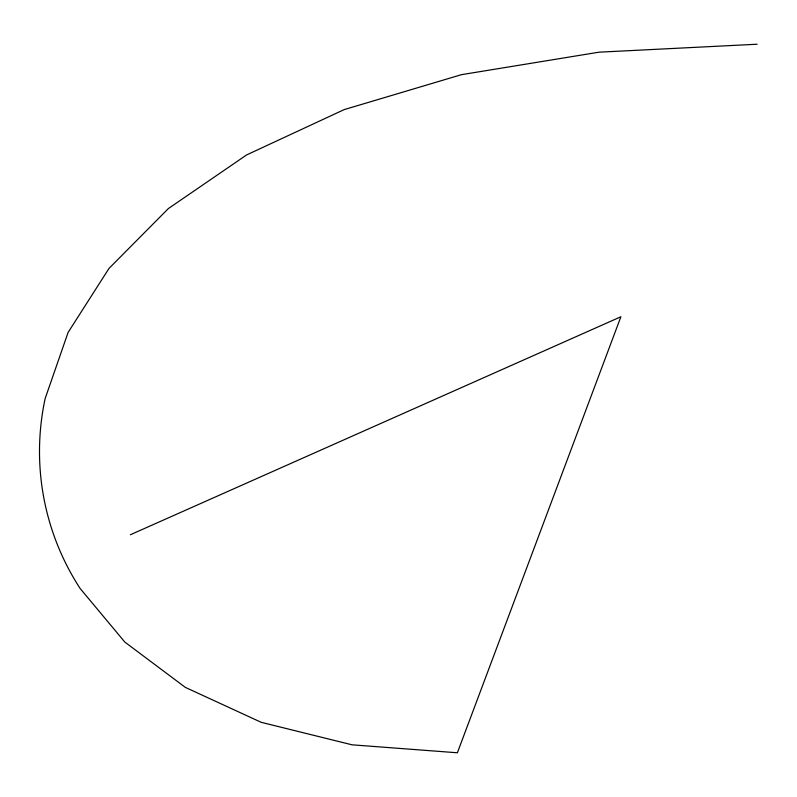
<?xml version="1.0" encoding="UTF-8"?>
<svg xmlns="http://www.w3.org/2000/svg" width="797" height="797" viewBox="0 0 797 797"><rect width="100%" height="100%" fill="white"/><g stroke="black" fill="none" stroke-linecap="round" stroke-linejoin="round"><path stroke-width="1.2" d="M130.359 534.757L620.893 316.748L457.378 752.776L352.065 744.816L261.237 722.331L185.342 687.383L124.82 642.063L80.099 588.435A251.105 251.105 0 0 1 45.17 398.49L68.104 332.419L109.01 268.41L168.366 208.565L246.602 154.937L344.155 109.617L461.473 74.669L598.995 52.184L757.15 44.224"/></g></svg>
